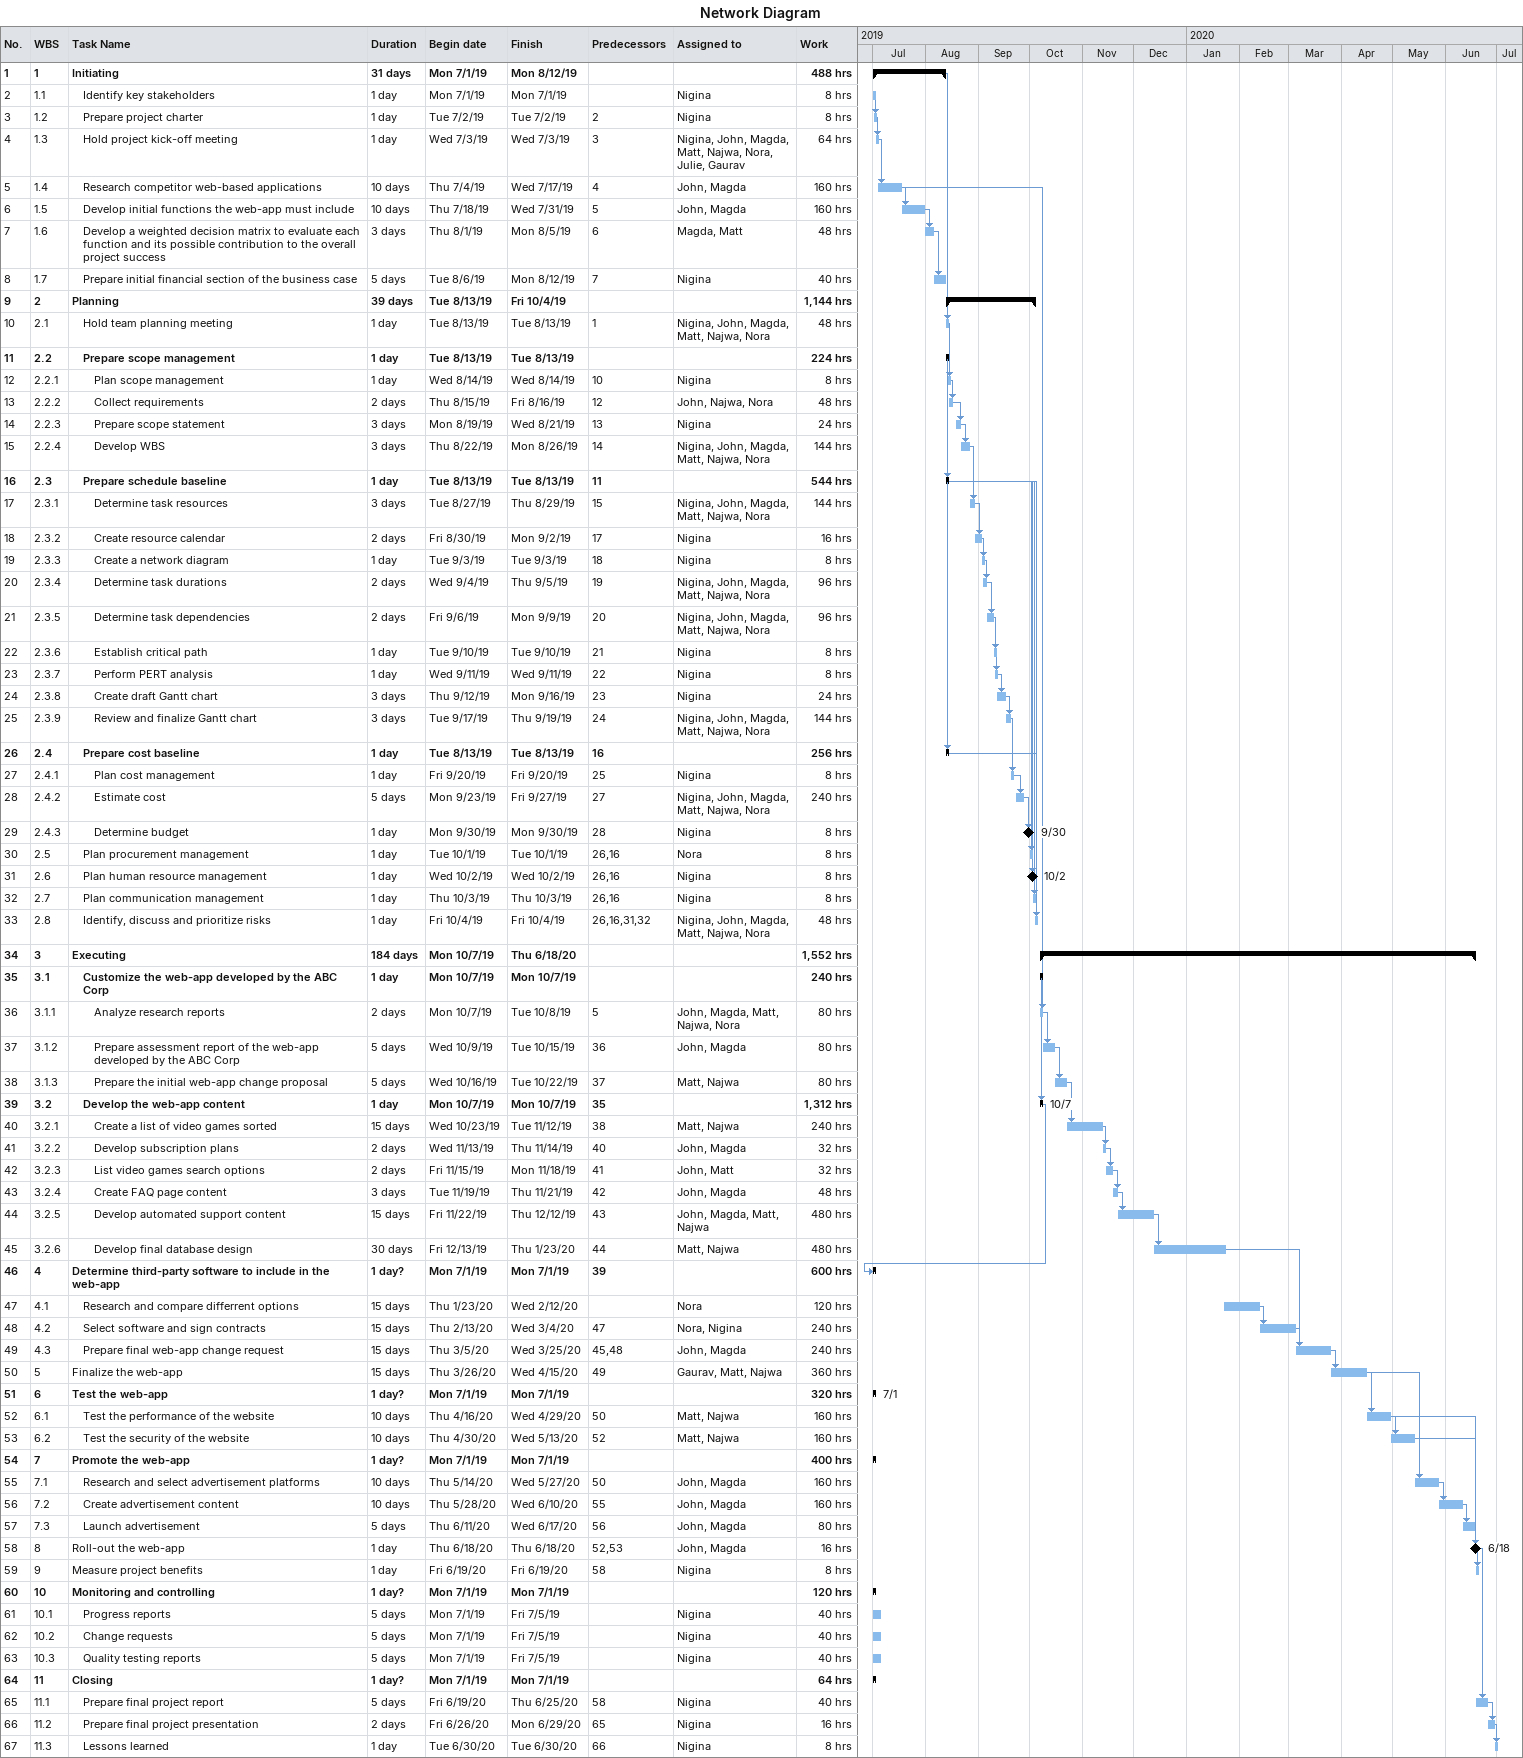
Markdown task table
Network Diagram

| ID | WBS | Task | Duration | Start | Finish | Predecessors | Resources | Work (h) |
|---|---|---|---|---|---|---|---|---|
| 1 | 1 | **Initiating** | 31d | 2019-07-01 | 2019-08-12 |  |  | 488 |
| 2 | 1.1 | Identify key stakeholders | 1d | 2019-07-01 | 2019-07-01 |  | Nigina | 8 |
| 3 | 1.2 | Prepare project charter | 1d | 2019-07-02 | 2019-07-02 | 2 | Nigina | 8 |
| 4 | 1.3 | Hold project kick-off meeting | 1d | 2019-07-03 | 2019-07-03 | 3 | Nigina, John, Magda, Matt, Najwa, Nora, Julie, Gaurav | 64 |
| 5 | 1.4 | Research competitor web-based applications | 10d | 2019-07-04 | 2019-07-17 | 4 | John, Magda | 160 |
| 6 | 1.5 | Develop initial functions the web-app must include | 10d | 2019-07-18 | 2019-07-31 | 5 | John, Magda | 160 |
| 7 | 1.6 | Develop a weighted decision matrix to evaluate each function and its possible contribution to the overall project success | 3d | 2019-08-01 | 2019-08-05 | 6 | Magda, Matt | 48 |
| 8 | 1.7 | Prepare initial financial section of the business case | 5d | 2019-08-06 | 2019-08-12 | 7 | Nigina | 40 |
| 9 | 2 | **Planning** | 39d | 2019-08-13 | 2019-10-04 |  |  | 1144 |
| 10 | 2.1 | Hold team planning meeting | 1d | 2019-08-13 | 2019-08-13 | 1 | Nigina, John, Magda, Matt, Najwa, Nora | 48 |
| 11 | 2.2 | **Prepare scope management** | 1d | 2019-08-13 | 2019-08-13 |  |  | 224 |
| 12 | 2.2.1 | Plan scope management | 1d | 2019-08-14 | 2019-08-14 | 10 | Nigina | 8 |
| 13 | 2.2.2 | Collect requirements | 2d | 2019-08-15 | 2019-08-16 | 12 | John, Najwa, Nora | 48 |
| 14 | 2.2.3 | Prepare scope statement | 3d | 2019-08-19 | 2019-08-21 | 13 | Nigina | 24 |
| 15 | 2.2.4 | Develop WBS | 3d | 2019-08-22 | 2019-08-26 | 14 | Nigina, John, Magda, Matt, Najwa, Nora | 144 |
| 16 | 2.3 | **Prepare schedule baseline** | 1d | 2019-08-13 | 2019-08-13 | 11 |  | 544 |
| 17 | 2.3.1 | Determine task resources | 3d | 2019-08-27 | 2019-08-29 | 15 | Nigina, John, Magda, Matt, Najwa, Nora | 144 |
| 18 | 2.3.2 | Create resource calendar | 2d | 2019-08-30 | 2019-09-02 | 17 | Nigina | 16 |
| 19 | 2.3.3 | Create a network diagram | 1d | 2019-09-03 | 2019-09-03 | 18 | Nigina | 8 |
| 20 | 2.3.4 | Determine task durations | 2d | 2019-09-04 | 2019-09-05 | 19 | Nigina, John, Magda, Matt, Najwa, Nora | 96 |
| 21 | 2.3.5 | Determine task dependencies | 2d | 2019-09-06 | 2019-09-09 | 20 | Nigina, John, Magda, Matt, Najwa, Nora | 96 |
| 22 | 2.3.6 | Establish critical path | 1d | 2019-09-10 | 2019-09-10 | 21 | Nigina | 8 |
| 23 | 2.3.7 | Perform PERT analysis | 1d | 2019-09-11 | 2019-09-11 | 22 | Nigina | 8 |
| 24 | 2.3.8 | Create draft Gantt chart | 3d | 2019-09-12 | 2019-09-16 | 23 | Nigina | 24 |
| 25 | 2.3.9 | Review and finalize Gantt chart | 3d | 2019-09-17 | 2019-09-19 | 24 | Nigina, John, Magda, Matt, Najwa, Nora | 144 |
| 26 | 2.4 | **Prepare cost baseline** | 1d | 2019-08-13 | 2019-08-13 | 16 |  | 256 |
| 27 | 2.4.1 | Plan cost management | 1d | 2019-09-20 | 2019-09-20 | 25 | Nigina | 8 |
| 28 | 2.4.2 | Estimate cost | 5d | 2019-09-23 | 2019-09-27 | 27 | Nigina, John, Magda, Matt, Najwa, Nora | 240 |
| 29 | 2.4.3 | Determine budget | 1d | 2019-09-30 | 2019-09-30 | 28 | Nigina | 8 |
| 30 | 2.5 | Plan procurement management | 1d | 2019-10-01 | 2019-10-01 | 26, 16 | Nora | 8 |
| 31 | 2.6 | Plan human resource management | 1d | 2019-10-02 | 2019-10-02 | 26, 16 | Nigina | 8 |
| 32 | 2.7 | Plan communication management | 1d | 2019-10-03 | 2019-10-03 | 26, 16 | Nigina | 8 |
| 33 | 2.8 | Identify, discuss and prioritize risks | 1d | 2019-10-04 | 2019-10-04 | 26, 16, 31, 32 | Nigina, John, Magda, Matt, Najwa, Nora | 48 |
| 34 | 3 | **Executing** | 184d | 2019-10-07 | 2020-06-18 |  |  | 1552 |
| 35 | 3.1 | **Customize the web-app developed by the ABC Corp** | 1d | 2019-10-07 | 2019-10-07 |  |  | 240 |
| 36 | 3.1.1 | Analyze research reports | 2d | 2019-10-07 | 2019-10-08 | 5 | John, Magda, Matt, Najwa, Nora | 80 |
| 37 | 3.1.2 | Prepare assessment report of the web-app developed by the ABC Corp | 5d | 2019-10-09 | 2019-10-15 | 36 | John, Magda | 80 |
| 38 | 3.1.3 | Prepare the initial web-app change proposal | 5d | 2019-10-16 | 2019-10-22 | 37 | Matt, Najwa | 80 |
| 39 | 3.2 | **Develop the web-app content** | 1d | 2019-10-07 | 2019-10-07 | 35 |  | 1312 |
| 40 | 3.2.1 | Create a list of video games sorted | 15d | 2019-10-23 | 2019-11-12 | 38 | Matt, Najwa | 240 |
| 41 | 3.2.2 | Develop subscription plans | 2d | 2019-11-13 | 2019-11-14 | 40 | John, Magda | 32 |
| 42 | 3.2.3 | List video games search options | 2d | 2019-11-15 | 2019-11-18 | 41 | John, Matt | 32 |
| 43 | 3.2.4 | Create FAQ page content | 3d | 2019-11-19 | 2019-11-21 | 42 | John, Magda | 48 |
| 44 | 3.2.5 | Develop automated support content | 15d | 2019-11-22 | 2019-12-12 | 43 | John, Magda, Matt, Najwa | 480 |
| 45 | 3.2.6 | Develop final database design | 30d | 2019-12-13 | 2020-01-23 | 44 | Matt, Najwa | 480 |
| 46 | 4 | **Determine third-party software to include in the web-app** | 1d? | 2019-07-01 | 2019-07-01 | 39 |  | 600 |
| 47 | 4.1 | Research and compare differrent options | 15d | 2020-01-23 | 2020-02-12 |  | Nora | 120 |
| 48 | 4.2 | Select software and sign contracts | 15d | 2020-02-13 | 2020-03-04 | 47 | Nora, Nigina | 240 |
| 49 | 4.3 | Prepare final web-app change request | 15d | 2020-03-05 | 2020-03-25 | 45, 48 | John, Magda | 240 |
| 50 | 5 | Finalize the web-app | 15d | 2020-03-26 | 2020-04-15 | 49 | Gaurav, Matt, Najwa | 360 |
| 51 | 6 | **Test the web-app** | 1d? | 2019-07-01 | 2019-07-01 |  |  | 320 |
| 52 | 6.1 | Test the performance of the website | 10d | 2020-04-16 | 2020-04-29 | 50 | Matt, Najwa | 160 |
| 53 | 6.2 | Test the security of the website | 10d | 2020-04-30 | 2020-05-13 | 52 | Matt, Najwa | 160 |
| 54 | 7 | **Promote the web-app** | 1d? | 2019-07-01 | 2019-07-01 |  |  | 400 |
| 55 | 7.1 | Research and select advertisement platforms | 10d | 2020-05-14 | 2020-05-27 | 50 | John, Magda | 160 |
| 56 | 7.2 | Create advertisement content | 10d | 2020-05-28 | 2020-06-10 | 55 | John, Magda | 160 |
| 57 | 7.3 | Launch advertisement | 5d | 2020-06-11 | 2020-06-17 | 56 | John, Magda | 80 |
| 58 | 8 | Roll-out the web-app | 1d | 2020-06-18 | 2020-06-18 | 52, 53 | John, Magda | 16 |
| 59 | 9 | Measure project benefits | 1d | 2020-06-19 | 2020-06-19 | 58 | Nigina | 8 |
| 60 | 10 | **Monitoring and controlling** | 1d? | 2019-07-01 | 2019-07-01 |  |  | 120 |
| 61 | 10.1 | Progress reports | 5d | 2019-07-01 | 2019-07-05 |  | Nigina | 40 |
| 62 | 10.2 | Change requests | 5d | 2019-07-01 | 2019-07-05 |  | Nigina | 40 |
| 63 | 10.3 | Quality testing reports | 5d | 2019-07-01 | 2019-07-05 |  | Nigina | 40 |
| 64 | 11 | **Closing** | 1d? | 2019-07-01 | 2019-07-01 |  |  | 64 |
| 65 | 11.1 | Prepare final project report | 5d | 2020-06-19 | 2020-06-25 | 58 | Nigina | 40 |
| 66 | 11.2 | Prepare final project presentation | 2d | 2020-06-26 | 2020-06-29 | 65 | Nigina | 16 |
| 67 | 11.3 | Lessons learned | 1d | 2020-06-30 | 2020-06-30 | 66 | Nigina | 8 |
